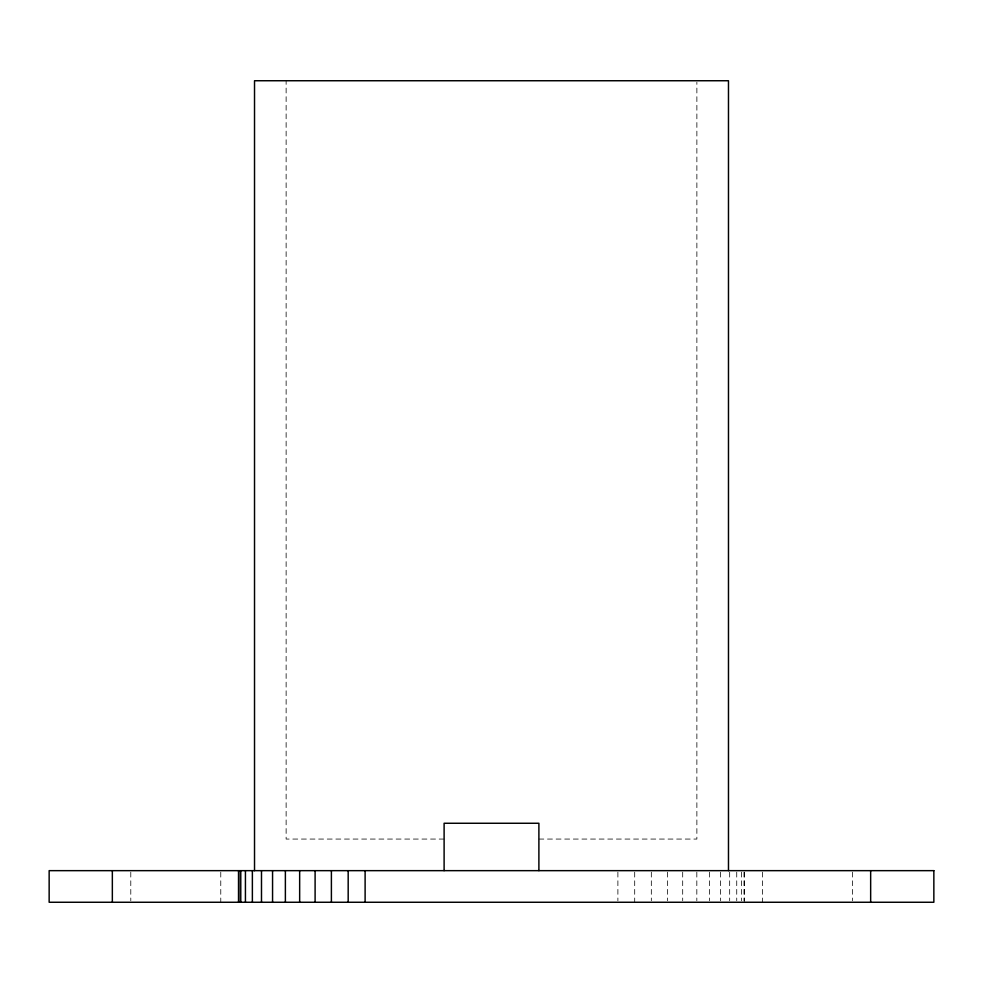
<?xml version="1.0" encoding="UTF-8"?>
<svg xmlns="http://www.w3.org/2000/svg" width="983" height="983" viewBox="0 0 983 983"><rect width="100%" height="100%" fill="white"/><g stroke="black" fill="none" stroke-linecap="round" stroke-linejoin="round"><path stroke-width="0.74" stroke-dasharray="4.92 3.69" d="M444.107 839.064L286.127 839.064L286.127 80.741M538.893 839.064L696.873 839.064L696.873 82.277M852.458 872.167L852.458 900.747M762.476 872.167L762.476 902.259M744.266 872.167L744.266 902.259M744.106 872.167L744.106 900.747M741.575 872.167L741.575 900.747M736.734 872.167L736.734 900.747M729.669 872.167L729.669 900.747M720.539 872.167L720.539 900.747M709.517 872.167L709.517 900.747M696.824 872.167L696.824 900.747M682.694 872.167L682.694 900.747M667.432 872.167L667.432 900.747M651.324 872.167L651.324 900.747M634.699 872.167L634.699 902.259M617.889 872.167L617.889 900.747M220.77 872.167L220.77 902.259M130.788 872.167L130.788 900.747"/><path stroke-width="1.47" d="M870.655 870.655L870.655 902.259M728.477 870.655L728.477 80.741L254.523 80.741L254.523 870.655M538.893 870.655L538.893 823.263L444.107 823.263L444.107 870.655M365.111 870.655L365.111 902.259M348.179 870.655L348.179 902.259M331.394 870.655L331.394 902.259M315.101 870.655L315.101 902.259M299.655 870.655L299.655 902.259M285.377 870.655L285.377 902.259M272.561 870.655L272.561 902.259M261.49 870.655L261.49 902.259M252.373 870.655L252.373 902.259M245.431 870.655L245.431 902.259M240.774 870.655L240.774 902.259M238.734 870.655L238.734 902.259M238.525 870.655L238.525 902.259M112.345 870.655L112.345 902.259M933.85 870.655L49.15 870.655L49.15 902.259L933.85 902.259L933.85 870.655"/></g></svg>
